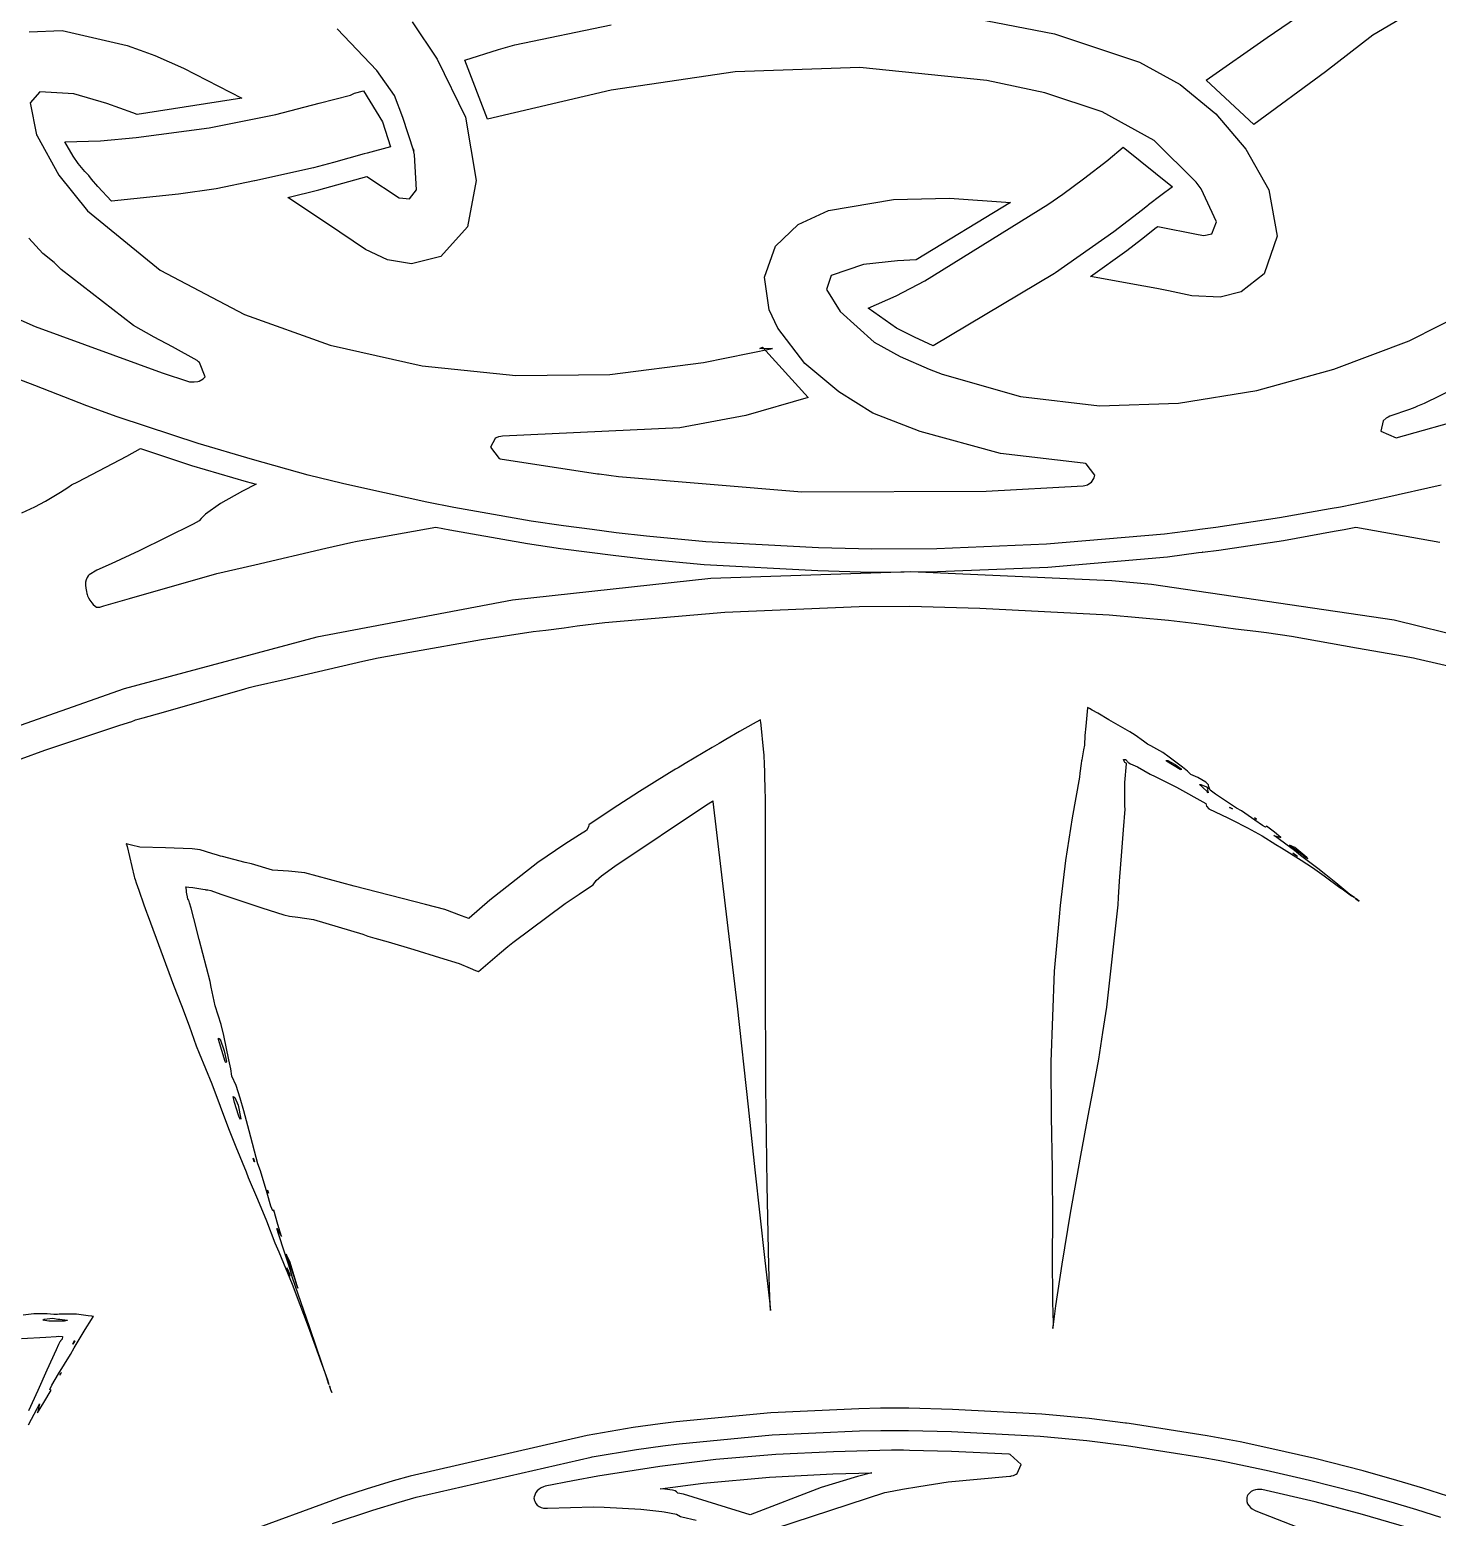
# Model space of a CAD drawing. Extents: x 0 to 151, y 0 to 357.
# Drawn here: x 57.11 to 87.04, y 110.84 to 142.48 of the extents above; entities that cross this region are included whole.
import ezdxf

# ---------------------------------------------------------------- set-up
doc = ezdxf.new("R2010")
doc.units = 0

msp = doc.modelspace()

# ---------------------------------------------------------------- linework, layer by layer
at = {"layer": 'Layer 1'}
for p, q in [((83.429162, 142.313233), (85.032362, 143.418523)), ((77.032891, 142.758841), (78.901498, 142.393294)), ((86.811606, 143.033298), (85.676182, 142.364202)), ((57.096109, 142.433908), (57.796871, 142.461455)), ((57.796871, 142.461455), (59.176411, 142.145316)), ((64.491353, 141.613227), (63.644385, 142.499674)), ((65.23902, 142.645727), (65.775009, 141.857505)), ((67.422311, 142.158973), (69.471532, 142.586355)), ((59.176411, 142.145316), (59.453553, 142.04947)), ((67.077887, 142.060195), (67.422311, 142.158973)), ((78.901498, 142.393294), (80.707951, 141.791596)), ((82.131602, 141.411156), (83.429162, 142.313233)), ((85.676182, 142.364202), (84.666132, 141.588433)), ((59.453553, 142.04947), (59.764683, 141.932689)), ((59.764683, 141.932689), (60.380426, 141.665574)), ((65.775009, 141.857505), (66.373528, 140.624232)), ((66.357803, 141.836926), (67.077887, 142.060195)), ((66.846047, 140.579616), (66.357803, 141.836926)), ((80.707951, 141.791596), (81.577218, 141.313562)), ((60.380426, 141.665574), (61.614316, 141.024947)), ((64.86272, 141.079342), (64.491353, 141.613227)), ((72.109722, 141.581754), (69.475395, 141.193605)), ((74.765836, 141.674586), (72.109722, 141.581754)), ((77.460547, 141.402623), (74.765836, 141.674586)), ((84.666132, 141.588433), (83.145652, 140.463003)), ((57.323857, 141.161977), (57.117578, 140.924724)), ((58.046722, 141.114463), (57.323857, 141.161977)), ((64.011843, 141.129226), (64.205763, 141.182939)), ((64.205763, 141.182939), (64.60785, 140.521205)), ((69.475395, 141.193605), (66.846047, 140.579616)), ((78.695496, 141.139307), (77.460547, 141.402623)), ((79.914146, 140.732972), (78.695496, 141.139307)), ((81.577218, 141.313562), (82.337594, 140.689326)), ((83.145652, 140.463003), (82.131602, 141.411156)), ((57.117578, 140.924724), (57.252122, 140.245743)), ((58.742907, 140.914169), (58.046722, 141.114463)), ((59.297899, 140.714074), (58.742907, 140.914169)), ((61.614316, 141.024947), (59.389026, 140.677007)), ((62.340002, 140.679773), (63.260525, 140.921316)), ((63.260525, 140.921316), (63.928954, 141.089839)), ((63.928954, 141.089839), (64.011843, 141.129226)), ((65.043082, 140.612987), (64.86272, 141.079342)), ((59.389026, 140.677007), (59.297899, 140.714074)), ((60.922832, 140.397387), (62.340002, 140.679773)), ((64.60785, 140.521205), (64.779974, 139.993168)), ((65.273042, 139.899169), (65.043082, 140.612987)), ((66.373528, 140.624232), (66.603206, 139.272775)), ((81.02027, 140.121165), (79.914146, 140.732972)), ((82.337594, 140.689326), (82.971097, 139.936652)), ((57.252122, 140.245743), (57.261046, 140.225322)), ((57.261046, 140.225322), (57.72785, 139.385045)), ((58.609677, 140.114313), (59.372492, 140.189909)), ((59.372492, 140.189909), (60.922832, 140.397387)), ((57.853556, 140.095094), (58.609677, 140.114313)), ((58.029801, 139.7928), (57.853556, 140.095094)), ((64.779974, 139.993168), (64.282301, 139.856736)), ((65.291234, 139.820914), (65.260646, 139.949394)), ((65.260646, 139.949394), (65.273042, 139.899169)), ((80.045496, 139.710938), (80.365208, 139.981484)), ((80.365208, 139.981484), (81.416158, 139.137412)), ((81.917647, 139.241433), (81.02027, 140.121165)), ((82.971097, 139.936652), (83.459741, 139.073306)), ((58.133628, 139.636974), (58.029801, 139.7928)), ((58.279842, 139.465792), (58.133628, 139.636974)), ((63.568226, 139.657924), (63.143143, 139.546291)), ((64.220692, 139.840434), (63.568226, 139.657924)), ((64.221722, 139.840604), (64.220692, 139.840434)), ((64.281959, 139.856823), (64.221722, 139.840604)), ((64.282301, 139.856736), (64.281959, 139.856823)), ((65.330875, 139.073974), (65.291234, 139.820914)), ((79.516759, 139.305935), (80.040176, 139.705104)), ((80.040176, 139.705104), (80.044807, 139.710509)), ((80.044807, 139.710509), (80.045496, 139.710938)), ((57.72785, 139.385045), (58.337925, 138.630288)), ((58.361529, 139.380502), (58.279842, 139.465792)), ((58.422965, 139.303534), (58.361529, 139.380502)), ((58.55253, 139.148312), (58.422965, 139.303534)), ((61.884545, 139.268441), (61.074367, 139.099144)), ((61.88695, 139.26887), (61.884545, 139.268441)), ((61.891413, 139.269824), (61.88695, 139.26887)), ((63.143143, 139.546291), (61.891413, 139.269824)), ((63.253691, 139.076706), (64.276321, 139.35875)), ((64.276321, 139.35875), (64.965341, 138.906913)), ((66.603206, 139.272775), (66.41806, 138.287757)), ((79.077263, 138.985794), (79.516759, 139.305935)), ((82.021987, 139.09698), (81.917647, 139.241433)), ((58.842039, 138.833146), (58.55253, 139.148312)), ((60.268479, 138.979789), (58.842039, 138.833146)), ((61.074367, 139.099144), (60.268479, 138.979789)), ((62.592642, 138.909044), (63.253691, 139.076706)), ((65.18329, 138.884603), (65.330875, 139.073974)), ((78.762021, 138.76287), (79.077263, 138.985794)), ((81.168006, 138.952672), (80.903897, 138.757036)), ((81.416158, 139.137412), (81.168006, 138.952672)), ((82.349929, 138.392684), (82.021987, 139.09698)), ((83.459741, 139.073306), (83.640621, 138.088308)), ((58.337925, 138.630288), (59.880091, 137.368202)), ((63.436802, 138.353535), (62.592642, 138.909044)), ((64.965341, 138.906913), (64.974265, 138.901421)), ((64.974265, 138.901421), (65.18329, 138.884603)), ((73.454038, 138.340891), (74.094419, 138.63585)), ((74.094419, 138.63585), (75.478981, 138.867195)), ((75.478981, 138.867195), (76.668941, 138.899884)), ((77.964951, 138.803096), (75.961561, 137.588856)), ((76.142371, 137.13694), (78.762021, 138.76287)), ((76.668941, 138.899884), (77.964951, 138.803096)), ((80.775358, 138.652952), (80.161675, 138.17999)), ((80.888109, 138.745021), (80.775358, 138.652952)), ((80.903897, 138.757036), (80.888109, 138.745021)), ((64.25007, 137.807382), (63.436802, 138.353535)), ((72.970361, 137.876223), (73.454038, 138.340891)), ((81.065931, 138.270155), (81.097337, 138.295468)), ((81.097337, 138.295468), (81.957282, 138.125316)), ((82.250739, 138.13913), (82.349929, 138.392684)), ((57.388044, 137.720538), (57.090124, 138.049344)), ((66.41806, 138.287757), (65.852064, 137.659195)), ((80.161675, 138.17999), (78.921265, 137.30666)), ((80.442626, 137.787426), (80.756333, 138.026468)), ((80.756333, 138.026468), (81.065931, 138.270155)), ((81.957282, 138.125316), (82.078098, 138.10352)), ((82.078098, 138.10352), (82.250739, 138.13913)), ((83.640621, 138.088308), (83.364841, 137.290006)), ((57.628985, 137.527732), (57.388044, 137.720538)), ((64.715281, 137.583509), (64.25007, 137.807382)), ((65.852064, 137.659195), (65.225339, 137.503629)), ((72.736498, 137.214994), (72.970361, 137.876223)), ((79.667455, 137.229944), (80.442626, 137.787426)), ((57.775199, 137.378945), (57.628985, 137.527732)), ((59.314209, 136.187275), (57.775199, 137.378945)), ((59.880091, 137.368202), (61.671954, 136.420808)), ((65.225339, 137.503629), (64.715281, 137.583509)), ((74.83868, 137.487451), (74.151744, 137.252756)), ((75.560504, 137.564487), (74.83868, 137.487451)), ((75.961561, 137.588856), (75.560504, 137.564487)), ((86.444773, 135.865629), (89.476524, 137.395545)), ((54.594916, 137.316789), (57.223748, 136.165162)), ((72.834959, 136.520573), (72.736498, 137.214994)), ((74.151744, 137.252756), (74.055125, 136.95235)), ((75.534352, 136.819632), (76.142371, 137.13694)), ((78.90515, 137.2967), (76.31913, 135.75331)), ((78.921265, 137.30666), (78.90515, 137.2967)), ((80.800265, 137.025897), (79.667455, 137.229944)), ((81.076219, 136.977245), (80.800265, 137.025897)), ((83.364841, 137.290006), (82.872852, 136.907816)), ((74.055125, 136.95235), (74.344806, 136.483077)), ((74.94229, 136.557665), (75.534352, 136.819632)), ((81.326268, 136.927735), (81.076219, 136.977245)), ((81.823941, 136.821591), (81.326268, 136.927735)), ((82.428944, 136.794328), (81.823941, 136.821591)), ((82.872852, 136.907816), (82.428944, 136.794328)), ((61.671954, 136.420808), (63.497926, 135.769852)), ((73.015152, 136.128784), (72.834959, 136.520573)), ((74.344806, 136.483077), (75.068141, 135.837635)), ((75.539328, 136.130945), (74.94229, 136.557665)), ((57.223748, 136.165162), (59.9236, 135.183)), ((59.75182, 135.939552), (59.314209, 136.187275)), ((73.589065, 135.380398), (73.015152, 136.128784)), ((75.928199, 135.937883), (75.539328, 136.130945)), ((60.141549, 135.73482), (59.75182, 135.939552)), ((63.497926, 135.769852), (65.456583, 135.332625)), ((75.068141, 135.837635), (75.617986, 135.530013)), ((76.31913, 135.75331), (75.928199, 135.937883)), ((84.844821, 135.261118), (86.444773, 135.865629)), ((60.666165, 135.441707), (60.141549, 135.73482)), ((71.436846, 135.401058), (72.903476, 135.702829)), ((72.632462, 135.697433), (72.694586, 135.72609)), ((72.698269, 135.693328), (72.632462, 135.697433)), ((72.694586, 135.72609), (73.666937, 134.66012)), ((72.903476, 135.702829), (72.698269, 135.693328)), ((75.617986, 135.530013), (76.235959, 135.259644)), ((88.938628, 135.596571), (86.76403, 134.531587)), ((59.9236, 135.183), (60.482024, 134.993971)), ((60.695683, 135.416307), (60.666165, 135.441707)), ((60.714389, 135.40455), (60.695683, 135.416307)), ((60.837607, 135.097967), (60.714389, 135.40455)), ((65.456583, 135.332625), (67.445987, 135.124796)), ((67.445987, 135.124796), (69.44609, 135.147297)), ((69.44609, 135.147297), (71.436846, 135.401058)), ((74.313742, 134.776824), (73.589065, 135.380398)), ((76.235959, 135.259644), (76.511224, 135.151355)), ((76.511224, 135.151355), (78.180211, 134.675908)), ((83.205715, 134.807183), (84.844821, 135.261118)), ((57.211478, 134.910389), (56.735598, 135.098563)), ((58.323008, 134.479388), (57.211478, 134.910389)), ((60.482024, 134.993971), (60.506577, 134.991826)), ((60.506577, 134.991826), (60.554459, 134.986848)), ((60.554459, 134.986848), (60.60474, 134.987277)), ((60.60474, 134.987277), (60.68368, 134.997231)), ((60.68368, 134.997231), (60.709927, 135.006242)), ((60.709927, 135.006242), (60.791785, 135.052405)), ((60.791785, 135.052405), (60.837607, 135.097967)), ((86.17095, 133.799017), (90.612078, 135.040067)), ((73.666937, 134.66012), (72.336777, 134.277512)), ((75.038801, 134.324972), (74.313742, 134.776824)), ((78.180211, 134.675908), (79.860737, 134.48187)), ((79.860737, 134.48187), (81.54013, 134.536531)), ((81.54013, 134.536531), (83.205715, 134.807183)), ((86.76403, 134.531587), (86.623136, 134.471008)), ((58.962946, 134.248313), (58.323008, 134.479388)), ((59.588816, 134.040578), (58.962946, 134.248313)), ((72.336777, 134.277512), (70.930587, 134.010764)), ((76.048221, 133.932666), (75.038801, 134.324972)), ((85.954038, 134.218137), (85.890538, 134.157301)), ((85.997782, 134.241477), (85.954038, 134.218137)), ((86.033136, 134.260439), (85.997782, 134.241477)), ((86.453757, 134.40365), (86.033136, 134.260439)), ((86.563931, 134.443464), (86.453757, 134.40365)), ((86.623136, 134.471008), (86.563931, 134.443464)), ((60.691416, 133.677104), (59.588816, 134.040578)), ((70.930587, 134.010764), (67.158737, 133.832696)), ((77.754848, 133.462136), (76.048221, 133.932666)), ((85.890538, 134.157301), (85.845746, 133.942699)), ((85.845746, 133.942699), (86.17095, 133.799017)), ((59.174902, 133.410349), (59.458922, 133.572305)), ((59.458922, 133.572305), (60.547972, 133.213511)), ((61.846016, 133.337227), (60.691416, 133.677104)), ((67.006348, 133.784052), (66.905612, 133.60343)), ((66.905612, 133.60343), (67.094554, 133.356997)), ((67.026598, 133.796408), (67.006348, 133.784052)), ((67.079797, 133.821548), (67.026598, 133.796408)), ((67.125102, 133.827898), (67.079797, 133.821548)), ((67.158737, 133.832696), (67.125102, 133.827898)), ((58.126872, 132.86119), (59.174902, 133.410349)), ((63.025676, 133.003957), (61.846016, 133.337227)), ((67.094554, 133.356997), (67.114118, 133.34936)), ((67.114118, 133.34936), (69.182728, 133.034022)), ((79.513911, 133.262953), (77.754848, 133.462136)), ((79.56059, 133.251971), (79.513911, 133.262953)), ((79.57758, 133.247938), (79.56059, 133.251971)), ((79.762921, 133.008111), (79.57758, 133.247938)), ((60.547972, 133.213511), (61.712702, 132.870628)), ((63.756067, 132.830715), (63.025676, 133.003957)), ((69.182728, 133.034022), (69.216708, 133.030421)), ((69.216708, 133.030421), (69.630462, 132.973875)), ((69.630462, 132.973875), (73.531775, 132.647579)), ((79.703208, 132.876398), (79.745423, 132.949161)), ((79.745423, 132.949161), (79.762921, 133.008111)), ((57.442314, 132.450108), (57.75928, 132.640326)), ((57.75928, 132.640326), (57.917677, 132.743207)), ((57.917677, 132.743207), (57.99679, 132.796578)), ((57.99679, 132.796578), (58.126872, 132.86119)), ((61.634791, 132.662123), (61.161999, 132.398528)), ((61.92121, 132.810309), (61.634791, 132.662123)), ((61.712702, 132.870628), (61.922926, 132.811232)), ((61.922926, 132.811232), (61.92121, 132.810309)), ((64.2304, 132.722), (63.756067, 132.830715)), ((65.55593, 132.433754), (64.2304, 132.722)), ((73.531775, 132.647579), (77.446682, 132.662485)), ((77.446682, 132.662485), (79.514092, 132.778236)), ((79.514092, 132.778236), (79.544981, 132.786474)), ((79.544981, 132.786474), (79.601786, 132.80166)), ((79.601786, 132.80166), (79.63628, 132.820366)), ((79.63628, 132.820366), (79.688107, 132.858466)), ((79.688107, 132.858466), (79.703208, 132.876398)), ((87.124401, 132.79174), (85.927751, 132.52497)), ((56.937947, 132.203246), (57.211324, 132.33324)), ((57.211324, 132.33324), (57.442314, 132.450108)), ((61.161999, 132.398528), (60.843489, 132.174746)), ((66.12877, 132.317831), (65.55593, 132.433754)), ((66.609625, 132.231767), (66.12877, 132.317831)), ((84.764568, 132.288748), (83.687538, 132.095683)), ((84.984746, 132.327358), (84.764568, 132.288748)), ((85.264645, 132.383475), (84.984746, 132.327358)), ((85.927751, 132.52497), (85.264645, 132.383475)), ((60.707229, 132.032308), (60.58418, 131.961346)), ((60.74996, 132.079245), (60.707229, 132.032308)), ((60.843489, 132.174746), (60.74996, 132.079245)), ((67.773835, 132.027805), (66.609625, 132.231767)), ((68.459595, 131.924582), (67.773835, 132.027805)), ((83.687538, 132.095683), (82.335748, 131.89018)), ((60.58418, 131.961346), (59.43747, 131.391424)), ((64.070825, 131.59993), (64.395857, 131.65596)), ((64.395857, 131.65596), (65.743517, 131.897804)), ((65.743517, 131.897804), (66.045212, 131.839243)), ((66.045212, 131.839243), (66.522805, 131.753777)), ((66.522805, 131.753777), (67.695775, 131.548274)), ((69.070532, 131.84976), (68.459595, 131.924582)), ((69.579361, 131.7812), (69.070532, 131.84976)), ((70.226679, 131.704833), (69.579361, 131.7812)), ((71.489059, 131.589252), (70.226679, 131.704833)), ((81.245499, 131.752032), (78.736199, 131.53331)), ((81.898826, 131.83715), (81.245499, 131.752032)), ((81.992696, 131.850279), (81.898826, 131.83715)), ((82.335748, 131.89018), (81.992696, 131.850279)), ((83.770308, 131.617004), (84.849578, 131.810495)), ((84.849578, 131.810495), (85.066666, 131.848595)), ((85.066666, 131.848595), (85.314302, 131.897781)), ((85.314302, 131.897781), (87.095632, 131.578563)), ((59.43747, 131.391424), (58.839574, 131.116845)), ((61.897359, 131.100536), (63.402049, 131.449424)), ((63.402049, 131.449424), (63.933191, 131.572555)), ((63.933191, 131.572555), (64.070825, 131.59993)), ((67.695775, 131.548274), (68.393374, 131.443333)), ((68.393374, 131.443333), (69.010661, 131.367568)), ((69.010661, 131.367568), (69.518288, 131.29927)), ((73.883709, 131.462173), (71.489059, 131.589252)), ((75.014119, 131.43), (73.883709, 131.462173)), ((76.401939, 131.438924), (75.014119, 131.43)), ((78.736199, 131.53331), (76.401939, 131.438924)), ((81.303041, 131.269668), (81.96598, 131.356073)), ((81.96598, 131.356073), (82.049386, 131.367743)), ((82.047224, 131.367676), (82.05203, 131.36819)), ((82.047396, 131.367589), (82.047224, 131.367676)), ((82.05203, 131.36819), (82.047396, 131.367589)), ((82.049386, 131.367743), (82.053847, 131.368344)), ((82.053847, 131.368344), (82.396038, 131.40816)), ((82.396038, 131.40816), (83.770308, 131.617004)), ((58.839574, 131.116845), (58.534791, 130.982389)), ((61.086493, 130.910905), (61.897359, 131.100536)), ((69.518288, 131.29927), (70.174361, 131.221789)), ((70.174361, 131.221789), (71.452011, 131.104836)), ((71.452011, 131.104836), (73.866931, 130.976642)), ((76.414501, 130.953302), (78.764561, 131.04829)), ((78.764561, 131.04829), (81.303041, 131.269668)), ((58.295055, 130.727546), (58.292997, 130.666707)), ((58.307241, 130.779542), (58.295055, 130.727546)), ((58.324739, 130.825705), (58.307241, 130.779542)), ((58.352024, 130.859516), (58.324739, 130.825705)), ((58.370388, 130.882251), (58.352024, 130.859516)), ((58.534791, 130.982389), (58.370388, 130.882251)), ((59.225363, 130.378996), (61.086493, 130.910905)), ((71.595123, 130.808066), (67.375584, 130.344043)), ((75.850085, 130.947683), (71.595123, 130.808066)), ((73.866931, 130.976642), (75.002481, 130.944378)), ((75.002481, 130.944378), (76.414501, 130.953302)), ((80.122128, 130.758711), (75.850085, 130.947683)), ((80.9644, 130.682), (80.122128, 130.758711)), ((58.292997, 130.666707), (58.296257, 130.603207)), ((58.296257, 130.603207), (58.310329, 130.532846)), ((58.310329, 130.532846), (58.319938, 130.486339)), ((58.319938, 130.486339), (58.329379, 130.464201)), ((58.329379, 130.464201), (58.335729, 130.440605)), ((58.335729, 130.440605), (58.359238, 130.393412)), ((58.359238, 130.393412), (58.384638, 130.342358)), ((86.128237, 129.918032), (80.9644, 130.682)), ((58.384638, 130.342358), (58.424451, 130.286582)), ((58.424451, 130.286582), (58.452766, 130.251146)), ((58.452766, 130.251146), (58.499274, 130.216137)), ((58.499274, 130.216137), (58.525187, 130.198803)), ((58.525187, 130.198803), (58.594518, 130.193398)), ((58.594518, 130.193398), (58.682898, 130.224203)), ((58.682898, 130.224203), (59.225363, 130.378996)), ((67.375584, 130.344043), (63.209811, 129.5598)), ((69.338574, 129.872863), (71.892664, 130.093041)), ((71.892664, 130.093041), (74.748794, 130.207076)), ((74.748794, 130.207076), (75.823084, 130.21926)), ((75.823084, 130.21926), (77.311804, 130.177045)), ((77.311804, 130.177045), (80.066684, 130.032632)), ((68.080146, 129.709488), (68.476741, 129.757711)), ((68.476741, 129.757711), (68.749602, 129.795895)), ((68.749602, 129.795895), (69.338574, 129.872863)), ((80.066684, 130.032632), (81.330084, 129.917226)), ((81.330084, 129.917226), (81.931584, 129.846007)), ((81.931584, 129.846007), (82.751888, 129.733942)), ((91.188175, 128.681368), (86.128237, 129.918032)), ((63.209811, 129.5598), (59.116147, 128.459522)), ((65.192259, 129.236089), (66.715489, 129.509562)), ((66.715489, 129.509562), (67.811059, 129.678771)), ((67.811059, 129.678771), (68.080146, 129.709488)), ((82.751888, 129.733942), (83.185895, 129.685978)), ((83.185895, 129.685978), (83.411049, 129.657231)), ((83.411049, 129.657231), (83.943732, 129.576747)), ((83.943732, 129.576747), (85.329162, 129.3328)), ((64.192112, 129.045857), (64.515773, 129.118194)), ((64.515773, 129.118194), (65.192259, 129.236089)), ((85.329162, 129.3328), (86.183617, 129.179895)), ((86.183617, 129.179895), (86.536959, 129.119218)), ((86.536959, 129.119218), (86.59771, 129.106947)), ((62.519762, 128.656128), (64.192112, 129.045857)), ((86.59771, 129.106947), (87.98038, 128.784932)), ((61.680238, 128.456287), (61.77651, 128.485717)), ((61.77651, 128.485717), (61.883941, 128.512576)), ((61.883941, 128.512576), (62.519762, 128.656128)), ((59.116147, 128.459522), (55.112933, 127.047394)), ((59.951938, 127.964275), (61.680238, 128.456287)), ((59.518789, 127.841745), (59.951938, 127.964275)), ((79.604758, 128.052495), (79.566147, 127.66757)), ((79.606474, 128.063477), (79.604758, 128.052495)), ((79.62089, 128.05567), (79.606474, 128.063477)), ((79.64955, 128.039708), (79.62089, 128.05567)), ((79.707383, 128.007187), (79.64955, 128.039708)), ((79.823737, 127.940089), (79.707383, 128.007187)), ((80.055755, 127.802455), (79.823737, 127.940089)), ((57.429424, 127.153758), (59.025414, 127.687722)), ((59.025414, 127.687722), (59.280602, 127.766493)), ((59.280602, 127.766493), (59.343239, 127.790175)), ((59.343239, 127.790175), (59.358857, 127.796352)), ((59.358857, 127.796352), (59.410503, 127.811113)), ((59.410503, 127.811113), (59.518789, 127.841745)), ((72.205893, 127.549539), (71.915695, 127.382816)), ((72.4942, 127.714029), (72.205893, 127.549539)), ((72.638009, 127.795628), (72.4942, 127.714029)), ((72.646933, 127.800691), (72.638009, 127.795628)), ((72.648652, 127.79889), (72.646933, 127.800691)), ((72.649165, 127.794939), (72.648652, 127.79889)), ((72.650709, 127.77898), (72.649165, 127.794939)), ((72.653972, 127.746976), (72.650709, 127.77898)), ((72.660491, 127.683134), (72.653972, 127.746976)), ((72.712137, 127.173362), (72.660491, 127.683134)), ((79.566147, 127.66757), (79.548128, 127.468587)), ((80.503489, 127.546068), (80.055755, 127.802455)), ((80.621387, 127.47159), (80.503489, 127.546068)), ((71.770512, 127.298996), (71.621383, 127.21096)), ((71.915695, 127.382816), (71.770512, 127.298996)), ((79.539204, 127.263939), (79.518269, 127.163375)), ((79.548128, 127.468587), (79.539204, 127.263939)), ((80.798148, 127.343396), (80.621387, 127.47159)), ((80.884124, 127.283675), (80.798148, 127.343396)), ((80.919991, 127.26248), (80.884124, 127.283675)), ((80.955342, 127.246348), (80.919991, 127.26248)), ((81.207084, 127.102279), (80.955342, 127.246348)), ((56.354444, 126.76154), (57.429424, 127.153758)), ((71.621383, 127.21096), (71.046141, 126.868342)), ((72.724665, 127.046283), (72.712137, 127.173362)), ((72.730843, 126.982783), (72.724665, 127.046283)), ((72.733248, 126.913879), (72.730843, 126.982783)), ((72.741311, 126.637756), (72.733248, 126.913879)), ((79.477253, 126.92432), (79.467127, 126.873266)), ((79.482573, 126.950405), (79.477253, 126.92432)), ((79.489437, 126.99365), (79.482573, 126.950405)), ((79.518269, 127.163375), (79.489437, 126.99365)), ((80.372887, 126.953861), (80.375461, 126.957208)), ((80.383871, 126.918583), (80.372887, 126.953861)), ((80.375461, 126.957208), (80.381297, 126.956864)), ((80.381297, 126.956864), (80.393822, 126.955834)), ((80.402233, 126.890525), (80.383871, 126.918583)), ((80.393822, 126.955834), (80.407553, 126.954118)), ((80.407553, 126.954118), (80.41476, 126.95309)), ((80.41476, 126.95309), (80.418537, 126.952489)), ((80.418537, 126.952489), (80.421796, 126.950172)), ((80.421796, 126.950172), (80.452516, 126.910616)), ((80.452516, 126.910616), (80.461265, 126.899045)), ((80.461265, 126.899045), (80.462295, 126.897501)), ((81.344032, 127.008322), (81.207084, 127.102279)), ((81.281385, 126.93634), (81.314507, 126.937283)), ((81.288421, 126.923039), (81.281385, 126.93634)), ((81.574498, 126.741288), (81.288421, 126.923039)), ((81.314507, 126.937283), (81.472046, 126.847186)), ((81.626675, 126.792179), (81.344032, 127.008322)), ((70.66053, 126.637349), (70.074476, 126.277824)), ((70.808115, 126.7253), (70.66053, 126.637349)), ((70.845182, 126.747269), (70.808115, 126.7253)), ((70.901815, 126.781417), (70.845182, 126.747269)), ((71.046141, 126.868342), (70.901815, 126.781417)), ((72.750751, 126.300111), (72.741311, 126.637756)), ((79.441041, 126.666646), (79.432975, 126.579467)), ((79.467127, 126.873266), (79.441041, 126.666646)), ((80.396238, 126.463026), (80.431076, 126.866228)), ((80.42866, 126.874565), (80.402233, 126.890525)), ((80.433811, 126.871305), (80.42866, 126.874565)), ((80.431076, 126.866228), (80.433305, 126.869332)), ((80.433305, 126.869332), (80.434152, 126.869931)), ((80.434152, 126.869931), (80.433811, 126.871305)), ((80.462295, 126.897501), (80.463322, 126.896471)), ((80.463322, 126.896471), (80.467957, 126.894154)), ((80.467957, 126.894154), (80.485976, 126.884558)), ((80.485976, 126.884558), (80.522186, 126.865681)), ((80.522186, 126.865681), (80.66753, 126.798839)), ((80.66753, 126.798839), (80.939874, 126.64456)), ((80.939874, 126.64456), (81.046447, 126.592561)), ((81.046447, 126.592561), (81.495897, 126.366205)), ((81.472046, 126.847186), (81.599046, 126.75486)), ((81.598007, 126.734515), (81.574498, 126.741288)), ((81.599046, 126.75486), (81.598, 126.734)), ((81.598, 126.734), (81.598007, 126.734515)), ((81.728441, 126.709033), (81.626675, 126.792179)), ((81.80498, 126.639014), (81.728441, 126.709033)), ((81.952396, 126.572858), (81.80498, 126.639014)), ((70.074476, 126.277824), (69.496316, 125.902251)), ((72.754702, 126.144545), (72.750751, 126.300111)), ((79.432975, 126.579467), (79.278182, 125.716946)), ((80.397268, 126.201319), (80.396238, 126.463026)), ((81.495897, 126.366205), (82.11989, 126.01879)), ((82.123321, 126.470061), (81.952396, 126.572858)), ((82.04935, 126.367272), (81.983451, 126.425974)), ((81.983451, 126.425974), (82.016914, 126.425974)), ((82.016914, 126.425974), (82.137386, 126.371144)), ((82.155406, 126.267565), (82.04935, 126.367272)), ((82.1585, 126.439), (82.123321, 126.470061)), ((82.137386, 126.371144), (82.167761, 126.338022)), ((82.160381, 126.25392), (82.155406, 126.267565)), ((82.167761, 126.338022), (82.158321, 126.311423)), ((82.158321, 126.311423), (82.170174, 126.255049)), ((82.175162, 126.413225), (82.1585, 126.439)), ((82.1585, 126.439), (82.1585, 126.439)), ((82.18237, 126.373324), (82.175162, 126.413225)), ((82.210857, 126.306652), (82.18237, 126.373324)), ((82.329785, 126.21484), (82.210857, 126.306652)), ((69.554138, 124.687573), (71.503818, 125.990873)), ((71.503818, 125.990873), (71.626692, 126.069127)), ((71.626692, 126.069127), (71.636301, 126.075221)), ((71.636301, 126.075221), (71.637845, 126.060119)), ((71.637845, 126.060119), (71.894921, 123.839549)), ((72.755219, 126.060285), (72.754702, 126.144545)), ((72.755904, 125.723239), (72.755219, 126.060285)), ((80.400356, 125.961236), (80.397268, 126.201319)), ((80.40293, 125.896023), (80.400356, 125.961236)), ((82.11989, 126.01879), (82.136879, 125.959413)), ((82.136879, 125.959413), (82.186477, 125.903815)), ((82.169305, 126.245428), (82.160381, 126.25392)), ((82.170174, 126.255049), (82.1693, 126.245)), ((82.1693, 126.245), (82.169305, 126.245428)), ((82.772199, 125.922071), (82.329785, 126.21484)), ((69.209209, 125.710992), (69.066086, 125.613944)), ((69.496316, 125.902251), (69.209209, 125.710992)), ((72.756421, 125.049406), (72.755904, 125.723239)), ((79.278182, 125.716946), (79.139521, 124.806549)), ((80.372041, 125.459442), (80.40293, 125.896023)), ((82.186477, 125.903815), (82.589419, 125.711266)), ((82.589419, 125.711266), (82.674368, 125.668795)), ((82.678823, 125.906395), (82.627682, 125.937199)), ((82.627682, 125.937199), (82.6369, 125.937)), ((82.6369, 125.937), (82.636947, 125.937555)), ((82.636947, 125.937555), (82.687747, 125.907524)), ((82.674368, 125.668795), (83.00678, 125.5001)), ((82.687747, 125.907524), (82.678823, 125.906395)), ((82.877569, 125.863724), (82.772199, 125.922071)), ((83.163988, 125.667656), (82.877569, 125.863724)), ((83.178902, 125.699331), (83.157453, 125.71143)), ((83.157453, 125.71143), (83.179932, 125.691779)), ((83.324273, 125.552078), (83.163988, 125.667656)), ((83.1964, 125.685), (83.178902, 125.699331)), ((83.179932, 125.691779), (83.1964, 125.685)), ((83.1964, 125.685), (83.1964, 125.685)), ((68.799551, 125.350302), (68.489279, 125.156811)), ((68.948, 125.444), (68.799551, 125.350302)), ((68.991435, 125.526337), (68.948, 125.444)), ((68.948, 125.444), (68.948, 125.444)), ((69.000359, 125.56615), (68.991435, 125.526337)), ((69.066086, 125.613944), (69.000359, 125.56615)), ((80.331883, 125.001325), (80.372041, 125.459442)), ((83.00678, 125.5001), (83.321175, 125.329861)), ((83.321175, 125.329861), (83.61343, 125.149755)), ((83.392571, 125.515107), (83.324273, 125.552078)), ((83.411104, 125.535012), (83.392571, 125.515107)), ((83.578766, 125.408534), (83.411104, 125.535012)), ((83.633685, 125.294327), (83.571045, 125.342206)), ((83.571045, 125.342206), (83.717086, 125.298704)), ((83.717086, 125.298704), (83.578766, 125.408534)), ((59.165965, 125.158868), (59.160473, 125.160327)), ((59.160473, 125.160327), (59.160987, 125.15621)), ((59.160987, 125.15621), (59.163905, 125.145912)), ((59.163905, 125.145912), (59.175916, 125.104989)), ((59.187758, 125.153207), (59.165965, 125.158868)), ((59.175916, 125.104989), (59.330368, 124.469597)), ((59.274251, 125.13107), (59.187758, 125.153207)), ((59.446206, 125.089625), (59.274251, 125.13107)), ((59.995021, 125.076152), (59.446206, 125.089625)), ((60.180703, 125.072119), (59.995021, 125.076152)), ((60.372222, 125.063455), (60.180703, 125.072119)), ((60.564599, 125.052042), (60.372222, 125.063455)), ((60.731748, 125.030333), (60.564599, 125.052042)), ((60.978356, 124.956882), (60.731748, 125.030333)), ((68.489279, 125.156811), (67.910261, 124.762104)), ((72.755904, 124.038526), (72.756421, 125.049406)), ((80.28366, 124.36842), (80.331883, 125.001325)), ((83.61343, 125.149755), (83.734416, 125.077506)), ((83.852661, 125.133957), (83.633685, 125.294327)), ((83.734416, 125.077506), (84.147829, 124.817342)), ((83.980855, 125.042915), (83.852661, 125.133957)), ((84.012419, 125.084951), (83.899327, 125.1318)), ((83.899327, 125.1318), (84.161376, 124.943276)), ((84.049152, 124.984568), (83.980855, 125.042915)), ((84.27344, 124.871552), (84.012419, 125.084951)), ((61.102088, 124.920501), (60.978356, 124.956882)), ((61.164211, 124.902568), (61.102088, 124.920501)), ((61.203852, 124.891669), (61.164211, 124.902568)), ((61.690716, 124.76588), (61.203852, 124.891669)), ((61.824057, 124.733272), (61.690716, 124.76588)), ((62.271622, 124.604393), (61.824057, 124.733272)), ((67.910261, 124.762104), (66.891401, 123.960848)), ((69.265487, 124.48224), (69.554138, 124.687573)), ((79.139521, 124.806549), (79.024374, 123.848783)), ((84.051373, 124.904023), (83.971572, 124.962372)), ((83.971572, 124.962372), (84.0476, 124.915)), ((84.0476, 124.915), (84.047597, 124.914835)), ((84.047597, 124.914835), (84.069562, 124.894069)), ((84.138219, 124.910688), (84.049152, 124.984568)), ((84.069562, 124.894069), (84.051373, 124.904023)), ((84.500663, 124.639628), (84.138219, 124.910688)), ((84.147829, 124.817342), (84.387399, 124.655513)), ((84.161376, 124.943276), (84.264, 124.864)), ((84.264, 124.864), (84.291285, 124.848898)), ((84.264, 124.864), (84.264, 124.864)), ((84.291285, 124.848898), (84.27344, 124.871552)), ((59.330368, 124.469597), (59.336718, 124.439134)), ((59.336718, 124.439134), (59.346842, 124.404469)), ((59.346842, 124.404469), (59.370698, 124.329819)), ((62.610382, 124.57848), (62.271622, 124.604393)), ((62.954809, 124.544243), (62.610382, 124.57848)), ((64.008669, 124.257909), (62.954809, 124.544243)), ((69.08907, 124.292609), (69.155313, 124.383649)), ((69.155313, 124.383649), (69.265487, 124.48224)), ((80.265471, 124.01842), (80.28366, 124.36842)), ((84.387399, 124.655513), (84.638122, 124.481069)), ((84.674678, 124.502166), (84.500663, 124.639628)), ((84.638122, 124.481069), (84.973622, 124.235494)), ((84.885075, 124.333397), (84.674678, 124.502166)), ((59.370698, 124.329819), (59.423897, 124.174769)), ((59.423897, 124.174769), (59.533399, 123.862177)), ((60.42543, 124.245388), (60.425602, 124.247019)), ((60.427318, 124.237485), (60.42543, 124.245388)), ((60.425602, 124.247019), (60.428865, 124.246674)), ((60.430409, 124.221963), (60.427318, 124.237485)), ((60.428865, 124.246674), (60.435556, 124.245989)), ((60.438475, 124.161127), (60.430409, 124.221963)), ((60.435556, 124.245989), (60.487556, 124.24127)), ((60.440532, 124.130235), (60.438475, 124.161127)), ((60.444994, 124.098404), (60.440532, 124.130235)), ((60.463358, 124.030529), (60.444994, 124.098404)), ((60.487556, 124.24127), (60.576456, 124.232431)), ((60.576456, 124.232431), (60.788741, 124.196823)), ((60.788741, 124.196823), (60.835076, 124.188669)), ((60.835076, 124.188669), (60.840737, 124.187727)), ((60.840737, 124.187727), (60.851894, 124.186096)), ((60.851894, 124.186096), (60.891021, 124.181033)), ((60.891021, 124.181033), (60.954859, 124.166018)), ((60.954859, 124.166018), (61.170403, 124.092567)), ((61.170403, 124.092567), (62.042875, 123.802372)), ((65.526059, 123.870153), (64.008669, 124.257909)), ((68.493406, 123.889063), (68.795615, 124.093708)), ((68.795615, 124.093708), (68.951608, 124.194961)), ((68.951608, 124.194961), (69.08907, 124.292609)), ((85.187617, 124.086362), (84.885075, 124.333397)), ((84.973622, 124.235494), (85.00382, 124.213184)), ((85.00382, 124.213184), (85.050499, 124.18238)), ((85.050499, 124.18238), (85.223312, 124.056159)), ((85.281662, 124.016346), (85.187617, 124.086362)), ((85.223312, 124.056159), (85.281662, 124.016346)), ((59.533399, 123.862177), (59.588314, 123.706354)), ((60.47126, 123.98368), (60.463358, 124.030529)), ((60.479498, 123.973554), (60.47126, 123.98368)), ((60.48345, 123.968579), (60.479498, 123.973554)), ((60.485338, 123.966089), (60.48345, 123.968579)), ((60.486184, 123.964802), (60.485338, 123.966089)), ((60.487387, 123.961543), (60.486184, 123.964802)), ((60.50695, 123.906792), (60.487387, 123.961543)), ((60.541788, 123.796361), (60.50695, 123.906792)), ((60.598763, 123.572322), (60.541788, 123.796361)), ((62.042875, 123.802372), (62.508459, 123.65247)), ((65.937925, 123.761695), (65.526059, 123.870153)), ((66.293333, 123.632556), (65.937925, 123.761695)), ((66.891401, 123.960848), (66.450186, 123.578928)), ((67.381706, 123.061464), (68.493406, 123.889063)), ((71.894921, 123.839549), (72.150278, 121.704789)), ((72.754702, 122.396116), (72.755904, 124.038526)), ((79.024374, 123.848783), (79.001035, 123.608784)), ((80.017663, 121.685963), (80.258091, 123.865343)), ((80.258091, 123.865343), (80.265471, 124.01842)), ((85.347676, 123.968971), (85.29603, 124.006125)), ((85.29603, 124.006125), (85.342365, 123.972403)), ((85.342365, 123.972403), (85.382, 123.944)), ((85.382, 123.944), (85.347676, 123.968971)), ((85.382, 123.944), (85.382, 123.944)), ((59.588314, 123.706354), (59.608049, 123.651952)), ((59.608049, 123.651952), (59.622637, 123.612396)), ((59.622637, 123.612396), (60.165615, 122.151896)), ((60.707907, 123.12347), (60.598763, 123.572322)), ((62.508459, 123.65247), (62.634248, 123.61995)), ((62.634248, 123.61995), (62.811695, 123.600987)), ((62.811695, 123.600987), (63.145479, 123.55036)), ((63.145479, 123.55036), (64.191799, 123.240429)), ((66.447096, 123.576354), (66.293333, 123.632556)), ((66.44847, 123.57601), (66.447096, 123.576354)), ((66.450186, 123.578928), (66.44847, 123.57601)), ((79.001035, 123.608784), (78.896181, 122.452124)), ((60.941471, 122.234609), (60.707907, 123.12347)), ((64.191799, 123.240429), (64.300601, 123.194009)), ((64.300601, 123.194009), (64.4475, 123.157111)), ((64.4475, 123.157111), (64.726883, 123.075769)), ((64.726883, 123.075769), (65.278271, 122.910762)), ((65.278271, 122.910762), (65.820908, 122.744643)), ((66.699894, 122.48562), (67.094771, 122.825585)), ((67.094771, 122.825585), (67.273934, 122.9754)), ((67.273934, 122.9754), (67.381706, 123.061464)), ((65.820908, 122.744643), (66.24187, 122.612332)), ((66.24187, 122.612332), (66.472163, 122.515812)), ((66.472163, 122.515812), (66.591091, 122.468117)), ((66.651154, 122.444348), (66.699894, 122.48562)), ((60.165615, 122.151896), (60.331562, 121.720034)), ((60.968928, 122.112762), (60.941471, 122.234609)), ((66.591091, 122.468117), (66.651154, 122.444348)), ((72.76191, 119.997516), (72.754702, 122.396116)), ((78.896181, 122.452124), (78.825476, 120.523554)), ((61.049926, 121.715139), (60.968928, 122.112762)), ((60.331562, 121.720034), (60.500255, 121.292121)), ((61.176576, 121.32129), (61.049926, 121.715139)), ((72.150278, 121.704789), (72.39002, 119.566079)), ((79.931684, 121.144272), (80.017663, 121.685963)), ((60.500255, 121.292121), (60.649042, 120.86438)), ((61.234581, 121.08507), (61.176576, 121.32129)), ((61.121997, 121.00158), (61.1249, 121.025)), ((61.262377, 120.532307), (61.121997, 121.00158)), ((61.1249, 121.025), (61.124915, 121.02595)), ((61.124915, 121.02595), (61.156493, 121.003296)), ((61.156493, 121.003296), (61.239381, 120.758062)), ((61.343555, 120.568519), (61.234581, 121.08507)), ((79.842617, 120.580443), (79.931684, 121.144272)), ((60.649042, 120.86438), (60.712195, 120.709584)), ((60.712195, 120.709584), (60.977509, 120.052913)), ((61.239381, 120.758062), (61.29378, 120.534283)), ((79.717855, 119.889532), (79.842617, 120.580443)), ((61.279536, 120.505708), (61.262377, 120.532307)), ((61.29378, 120.534283), (61.279536, 120.505708)), ((61.380966, 120.375798), (61.343555, 120.568519)), ((61.405161, 120.219975), (61.380966, 120.375798)), ((78.825476, 120.523554), (78.832683, 119.359854)), ((60.977509, 120.052913), (61.337207, 119.108107)), ((61.495602, 120.020306), (61.405161, 120.219975)), ((61.584668, 119.75285), (61.495602, 120.020306)), ((72.791772, 117.896566), (72.76191, 119.997516)), ((61.436389, 119.78803), (61.465907, 119.764521)), ((61.4364, 119.788), (61.436389, 119.78803)), ((61.461267, 119.657864), (61.4364, 119.788)), ((61.543814, 119.390837), (61.461267, 119.657864)), ((61.465907, 119.764521), (61.540729, 119.601318)), ((61.661893, 119.479044), (61.584668, 119.75285)), ((79.621584, 119.371782), (79.717855, 119.889532)), ((61.540729, 119.601318), (61.593587, 119.312495)), ((61.558744, 119.347417), (61.543814, 119.390837)), ((61.588095, 119.299024), (61.558744, 119.347417)), ((61.593587, 119.312495), (61.588095, 119.299024)), ((61.771209, 119.057478), (61.661893, 119.479044)), ((72.39002, 119.566079), (72.529539, 118.222879)), ((78.832683, 119.359854), (78.850703, 118.239744)), ((79.4649, 118.530797), (79.621584, 119.371782)), ((61.337207, 119.108107), (61.490626, 118.717088)), ((61.958604, 118.356439), (61.771209, 119.057478)), ((61.490626, 118.717088), (61.706342, 118.182088)), ((61.880522, 118.398401), (61.855808, 118.475541)), ((61.855808, 118.475541), (61.8632, 118.469)), ((61.863188, 118.46962), (61.887899, 118.393683)), ((61.8632, 118.469), (61.863188, 118.46962)), ((61.887899, 118.393683), (61.880522, 118.398401)), ((62.013863, 118.20302), (61.958604, 118.356439)), ((79.242151, 117.301027), (79.4649, 118.530797)), ((61.706342, 118.182088), (61.753535, 118.065736)), ((61.753535, 118.065736), (61.9478, 117.602985)), ((62.153382, 117.7304), (62.013863, 118.20302)), ((72.529539, 118.222879), (72.741488, 116.297829)), ((78.850703, 118.239744), (78.858083, 117.119294)), ((62.235412, 117.454277), (62.153382, 117.7304)), ((62.177052, 117.763153), (62.165554, 117.79516)), ((62.165554, 117.79516), (62.175, 117.752)), ((62.175, 117.752), (62.184954, 117.730893)), ((62.175, 117.752), (62.175, 117.752)), ((62.184954, 117.730893), (62.177052, 117.763153)), ((72.830041, 116.176756), (72.791772, 117.896566)), ((61.9478, 117.602985), (62.140693, 117.143324)), ((62.275228, 117.353112), (62.235412, 117.454277)), ((62.140693, 117.143324), (62.32243, 116.675851)), ((62.296677, 117.366757), (62.275228, 117.353112)), ((62.385577, 117.065578), (62.296677, 117.366757)), ((78.858083, 117.119294), (78.85448, 116.416632)), ((79.06642, 116.221247), (79.242151, 117.301027)), ((62.394501, 116.865564), (62.359147, 116.980028)), ((62.359147, 116.980028), (62.461086, 116.806617)), ((62.461086, 116.806617), (62.385577, 117.065578)), ((62.523553, 116.471887), (62.394501, 116.865564)), ((62.32243, 116.675851), (62.402229, 116.483734)), ((62.402229, 116.483734), (62.688306, 115.792823)), ((62.602321, 116.242441), (62.523553, 116.471887)), ((62.5594, 116.431), (62.722603, 115.953748)), ((62.636627, 116.273804), (62.5594, 116.431)), ((62.5594, 116.431), (62.5594, 116.431)), ((62.628918, 115.993265), (62.577779, 116.139738)), ((62.577779, 116.139738), (62.6281, 116.011)), ((62.643336, 116.105408), (62.602321, 116.242441)), ((62.796396, 115.758111), (62.636627, 116.273804)), ((72.741488, 116.297829), (72.841711, 115.435824)), ((72.848575, 115.511076), (72.830041, 116.176756)), ((78.85448, 116.416632), (78.862718, 115.407982)), ((78.934106, 115.33599), (79.06642, 116.221247)), ((62.62806, 116.0112), (62.641276, 115.964521)), ((62.6281, 116.011), (62.62806, 116.0112)), ((62.641276, 115.964521), (62.628918, 115.993265)), ((62.698087, 115.929163), (62.643336, 116.105408)), ((62.937485, 115.236709), (62.698087, 115.929163)), ((62.722603, 115.953748), (62.787816, 115.755879)), ((62.688306, 115.792823), (62.851851, 115.361565)), ((62.787816, 115.755879), (62.806349, 115.711516)), ((62.806349, 115.711516), (62.796396, 115.758111)), ((72.860849, 115.23016), (72.848575, 115.511076)), ((62.851851, 115.361565), (63.02638, 114.892464)), ((63.056927, 114.885506), (62.937485, 115.236709)), ((72.841711, 115.435824), (72.860849, 115.23016)), ((78.862718, 115.407982), (78.871983, 114.95527)), ((78.885885, 114.993023), (78.934106, 115.33599)), ((57.190969, 115.160819), (56.965984, 115.132503)), ((57.479448, 115.16554), (57.190969, 115.160819)), ((57.381858, 115.026836), (57.4167, 115.049)), ((57.513825, 115.009338), (57.381858, 115.026836)), ((57.416696, 115.049072), (57.601007, 115.071554)), ((57.4167, 115.049), (57.416696, 115.049072)), ((57.620683, 115.151124), (57.479448, 115.16554)), ((57.797845, 115.004018), (57.513825, 115.009338)), ((57.601007, 115.071554), (57.669993, 115.057739)), ((57.69362, 115.150523), (57.620683, 115.151124)), ((57.669993, 115.057739), (57.705689, 115.051812)), ((57.732748, 115.152067), (57.69362, 115.150523)), ((57.705689, 115.051812), (57.74516, 115.046492)), ((57.78423, 115.154985), (57.732748, 115.152067)), ((57.74516, 115.046492), (57.903729, 115.028557)), ((58.10274, 115.156272), (57.78423, 115.154985)), ((57.845038, 115.004532), (57.797845, 115.004018)), ((57.909563, 115.018434), (57.845038, 115.004532)), ((57.903729, 115.028557), (57.909563, 115.018434)), ((58.35175, 115.122894), (58.10274, 115.156272)), ((58.288595, 114.830382), (58.421764, 115.04524)), ((58.426573, 115.110879), (58.35175, 115.122894)), ((58.421764, 115.04524), (58.454369, 115.095608)), ((58.448538, 115.107964), (58.426573, 115.110879)), ((58.459864, 115.106505), (58.448538, 115.107964)), ((58.454369, 115.095608), (58.45832, 115.101786)), ((58.45832, 115.101786), (58.46038, 115.104789)), ((58.461408, 115.106333), (58.459864, 115.106505)), ((58.46038, 115.104789), (58.461408, 115.106333)), ((63.02638, 114.892464), (63.268868, 114.225065)), ((63.205029, 114.449442), (63.056927, 114.885506)), ((78.86986, 114.847819), (78.885885, 114.993023)), ((78.871983, 114.95527), (78.86986, 114.847819)), ((56.933595, 114.635176), (57.447914, 114.66718)), ((57.447914, 114.66718), (57.671524, 114.681083)), ((57.671524, 114.681083), (57.724726, 114.686315)), ((57.749929, 114.56816), (57.717151, 114.507067)), ((57.724726, 114.686315), (57.805382, 114.678935)), ((57.757831, 114.583349), (57.749929, 114.56816)), ((57.761607, 114.587896), (57.757831, 114.583349)), ((57.768301, 114.595188), (57.761607, 114.587896)), ((57.792854, 114.62505), (57.768301, 114.595188)), ((57.805382, 114.678935), (57.792854, 114.62505)), ((58.019723, 114.526773), (58.06161, 114.59636)), ((58.064187, 114.58924), (58.022827, 114.51922)), ((58.053143, 114.441853), (58.156109, 114.616811)), ((58.06161, 114.59636), (58.064187, 114.58924)), ((58.156109, 114.616811), (58.288595, 114.830382)), ((57.666182, 114.399639), (57.469516, 113.966318)), ((57.717151, 114.507067), (57.666182, 114.399639)), ((57.721084, 113.886776), (57.976777, 114.300101)), ((57.976777, 114.300101), (58.053143, 114.441853)), ((58.022827, 114.51922), (58.019723, 114.526773)), ((63.416453, 113.822458), (63.205029, 114.449442)), ((57.469516, 113.966318), (57.277825, 113.533257)), ((63.268868, 114.225065), (63.29238, 114.161227)), ((63.29238, 114.161227), (63.328761, 114.067441)), ((63.328761, 114.067441), (63.437047, 113.756308)), ((57.530936, 113.549645), (57.575556, 113.646091)), ((57.575556, 113.646091), (57.721084, 113.886776)), ((57.748994, 113.861144), (57.7677, 113.888)), ((57.75706, 113.882765), (57.748994, 113.861144)), ((57.782974, 113.917774), (57.75706, 113.882765)), ((57.7677, 113.888), (57.782974, 113.917774)), ((63.470854, 113.660463), (63.416453, 113.822458)), ((63.437047, 113.756308), (63.470854, 113.660463)), ((63.509292, 113.547519), (63.479602, 113.634183)), ((63.479602, 113.634183), (63.506202, 113.556101)), ((57.277825, 113.533257), (57.078576, 113.102253)), ((57.404459, 113.276697), (57.559596, 113.53909)), ((57.559596, 113.53909), (57.530936, 113.549645)), ((63.506202, 113.556101), (63.5292, 113.489)), ((63.5292, 113.489), (63.509292, 113.547519)), ((63.5292, 113.489), (63.5292, 113.489)), ((57.077538, 112.801931), (57.261163, 113.151418)), ((57.261163, 113.151418), (57.31728, 113.251297)), ((57.272833, 113.053087), (57.404459, 113.276697)), ((57.31728, 113.251297), (57.272833, 113.053087)), ((72.870105, 113.059444), (70.855035, 112.863463)), ((74.739645, 113.14216), (72.870105, 113.059444)), ((75.198538, 113.15383), (74.739645, 113.14216)), ((75.805702, 113.155202), (75.198538, 113.15383)), ((76.730002, 113.129802), (75.805702, 113.155202)), ((78.633522, 113.027863), (76.730002, 113.129802)), ((79.640212, 112.932446), (78.633522, 113.027863)), ((69.940004, 112.742647), (68.964904, 112.577547)), ((70.515587, 112.820215), (69.940004, 112.742647)), ((70.855035, 112.863463), (70.515587, 112.820215)), ((72.901192, 112.590305), (74.752882, 112.67165)), ((74.752882, 112.67165), (75.209198, 112.68332)), ((75.209198, 112.68332), (75.796968, 112.684005)), ((75.796968, 112.684005), (76.71509, 112.65895)), ((76.71509, 112.65895), (78.59784, 112.558727)), ((80.4135, 112.836), (79.640212, 112.932446)), ((80.429637, 112.835637), (80.4135, 112.836)), ((80.430836, 112.83358), (80.429637, 112.835637)), ((80.488328, 112.826372), (80.430836, 112.83358)), ((82.152788, 112.566208), (80.488328, 112.826372)), ((68.964904, 112.577547), (65.198714, 111.711594)), ((70.01057, 112.276942), (70.57071, 112.352795)), ((70.57071, 112.352795), (70.918052, 112.397756)), ((70.918052, 112.397756), (72.901192, 112.590305)), ((78.59784, 112.558727), (79.587875, 112.465029)), ((79.587875, 112.465029), (80.435292, 112.358973)), ((80.435292, 112.358973), (82.068352, 112.103613)), ((82.463921, 112.509918), (82.152788, 112.566208)), ((82.855024, 112.436823), (82.463921, 112.509918)), ((83.463729, 112.307086), (82.855024, 112.436823)), ((65.328662, 111.259284), (69.047142, 112.114597)), ((69.047142, 112.114597), (69.071854, 112.119059)), ((69.071854, 112.119059), (70.01057, 112.276942)), ((71.696398, 112.061956), (70.511248, 111.917117)), ((72.975078, 112.168012), (71.696398, 112.061956)), ((74.201068, 112.228763), (72.975078, 112.168012)), ((75.438558, 112.262399), (74.201068, 112.228763)), ((75.692885, 112.260683), (75.438558, 112.262399)), ((75.817991, 112.258281), (75.692885, 112.260683)), ((76.715519, 112.233567), (75.817991, 112.258281)), ((77.935159, 112.177622), (76.715519, 112.233567)), ((77.957296, 112.17316), (77.935159, 112.177622)), ((78.195322, 111.955214), (77.957296, 112.17316)), ((82.068352, 112.103613), (82.38137, 112.047327)), ((82.38137, 112.047327), (82.564137, 112.015063)), ((84.438656, 112.083648), (83.463729, 112.307086)), ((85.467636, 111.82211), (84.438656, 112.083648)), ((65.198714, 111.711594), (64.839189, 111.609655)), ((70.511248, 111.917117), (69.192928, 111.708092)), ((72.838651, 111.688478), (74.191291, 111.757464)), ((74.191291, 111.757464), (75.017942, 111.782176)), ((75.017942, 111.782176), (74.710416, 111.699118)), ((77.950258, 111.70742), (77.977029, 111.712568)), ((77.977029, 111.712568), (77.991442, 111.715314)), ((77.991442, 111.715314), (78.030742, 111.724909)), ((78.030742, 111.724909), (78.086517, 111.753741)), ((78.086517, 111.753741), (78.106422, 111.767127)), ((78.106422, 111.767127), (78.195322, 111.955214)), ((82.564137, 112.015063), (83.404004, 111.838646)), ((83.404004, 111.838646), (84.324358, 111.627219)), ((86.186004, 111.61858), (85.467636, 111.82211)), ((64.259485, 111.433927), (63.761123, 111.271237)), ((64.839189, 111.609655), (64.259485, 111.433927)), ((67.900179, 111.399192), (67.87255, 111.362811)), ((67.943941, 111.435918), (67.900179, 111.399192)), ((67.981008, 111.459943), (67.943941, 111.435918)), ((68.036953, 111.481909), (67.981008, 111.459943)), ((68.066984, 111.492893), (68.036953, 111.481909)), ((68.657158, 111.611649), (68.066984, 111.492893)), ((69.192928, 111.708092), (68.657158, 111.611649)), ((70.512109, 111.442745), (71.429031, 111.558738)), ((70.612332, 111.430386), (70.512109, 111.442745)), ((70.776221, 111.408091), (70.612332, 111.430386)), ((70.83474, 111.396077), (70.776221, 111.408091)), ((70.86546, 111.374453), (70.83474, 111.396077)), ((71.429031, 111.558738), (72.838651, 111.688478)), ((73.941925, 111.466412), (72.428995, 110.88911)), ((74.710416, 111.699118), (73.941925, 111.466412)), ((75.333864, 111.371403), (75.669367, 111.43387)), ((75.669367, 111.43387), (76.020313, 111.490504)), ((76.020313, 111.490504), (76.643778, 111.588322)), ((76.643778, 111.588322), (77.950258, 111.70742)), ((83.12503, 111.406074), (83.086761, 111.384453)), ((83.178057, 111.42152), (83.12503, 111.406074)), ((83.22319, 111.428042), (83.178057, 111.42152)), ((83.282397, 111.425296), (83.22319, 111.428042)), ((83.314489, 111.422895), (83.282397, 111.425296)), ((84.443689, 111.159641), (83.314489, 111.422895)), ((84.324358, 111.627219), (85.336178, 111.370832)), ((86.738936, 111.452117), (86.186004, 111.61858)), ((87.266299, 111.281534), (86.738936, 111.452117)), ((63.761123, 111.271237), (61.551283, 110.458155)), ((64.401444, 110.985393), (64.966218, 111.155974)), ((64.966218, 111.155974), (65.328662, 111.259284)), ((67.836854, 111.268769), (67.831535, 111.238907)), ((67.831535, 111.238907), (67.834108, 111.220029)), ((67.834108, 111.220029), (67.833423, 111.21248)), ((67.833423, 111.21248), (67.835308, 111.202884)), ((67.835308, 111.202884), (67.847494, 111.174738)), ((67.87255, 111.362811), (67.836854, 111.268769)), ((67.847494, 111.174738), (67.869632, 111.129089)), ((67.869632, 111.129089), (67.902067, 111.093738)), ((67.902067, 111.093738), (67.939307, 111.064909)), ((70.892917, 111.346995), (70.86546, 111.374453)), ((71.0127, 111.324), (70.892917, 111.346995)), ((72.428995, 110.88911), (71.0127, 111.324)), ((71.0127, 111.324), (71.0127, 111.324)), ((72.976608, 110.602927), (75.293878, 111.363168)), ((75.293878, 111.363168), (75.333864, 111.371403)), ((83.000096, 111.285946), (82.990487, 111.252644)), ((82.990487, 111.252644), (82.990656, 111.219006)), ((82.990656, 111.219006), (82.993574, 111.170614)), ((82.993574, 111.170614), (83.01005, 111.123934)), ((83.015711, 111.310661), (83.000096, 111.285946)), ((83.01005, 111.123934), (83.033387, 111.082405)), ((83.086761, 111.384453), (83.015711, 111.310661)), ((83.033387, 111.082405), (83.069771, 111.042592)), ((85.455509, 110.895016), (84.443689, 111.159641)), ((85.336178, 111.370832), (86.059513, 111.165939)), ((86.059513, 111.165939), (86.599745, 111.003252)), ((63.549221, 110.699144), (64.401444, 110.985393)), ((67.939307, 111.064909), (67.983926, 111.045001)), ((67.983926, 111.045001), (68.032835, 111.030585)), ((68.032835, 111.030585), (68.091354, 111.026467)), ((68.091354, 111.026467), (68.120705, 111.025779)), ((68.120705, 111.025779), (69.09804, 111.055977)), ((69.09804, 111.055977), (69.321819, 111.050826)), ((69.321819, 111.050826), (70.104542, 111.005865)), ((70.104542, 111.005865), (70.547986, 110.956098)), ((70.547986, 110.956098), (70.599297, 110.94889)), ((70.599297, 110.94889), (70.859974, 110.89809)), ((70.859974, 110.89809), (70.860146, 110.897404)), ((70.860146, 110.897404), (70.946983, 110.848665)), ((70.946983, 110.848665), (70.978388, 110.842487)), ((70.978388, 110.842487), (71.278706, 110.774531)), ((83.069771, 111.042592), (83.104767, 111.013416)), ((83.104767, 111.013416), (83.15728, 110.984928)), ((83.15728, 110.984928), (83.183365, 110.972228)), ((83.183365, 110.972228), (84.509575, 110.451215)), ((86.402976, 110.618721), (85.455509, 110.895016)), ((86.599745, 111.003252), (87.115438, 110.836103))]:
    msp.add_line(p, q, dxfattribs=at)

doc.saveas('drawing.dxf')
